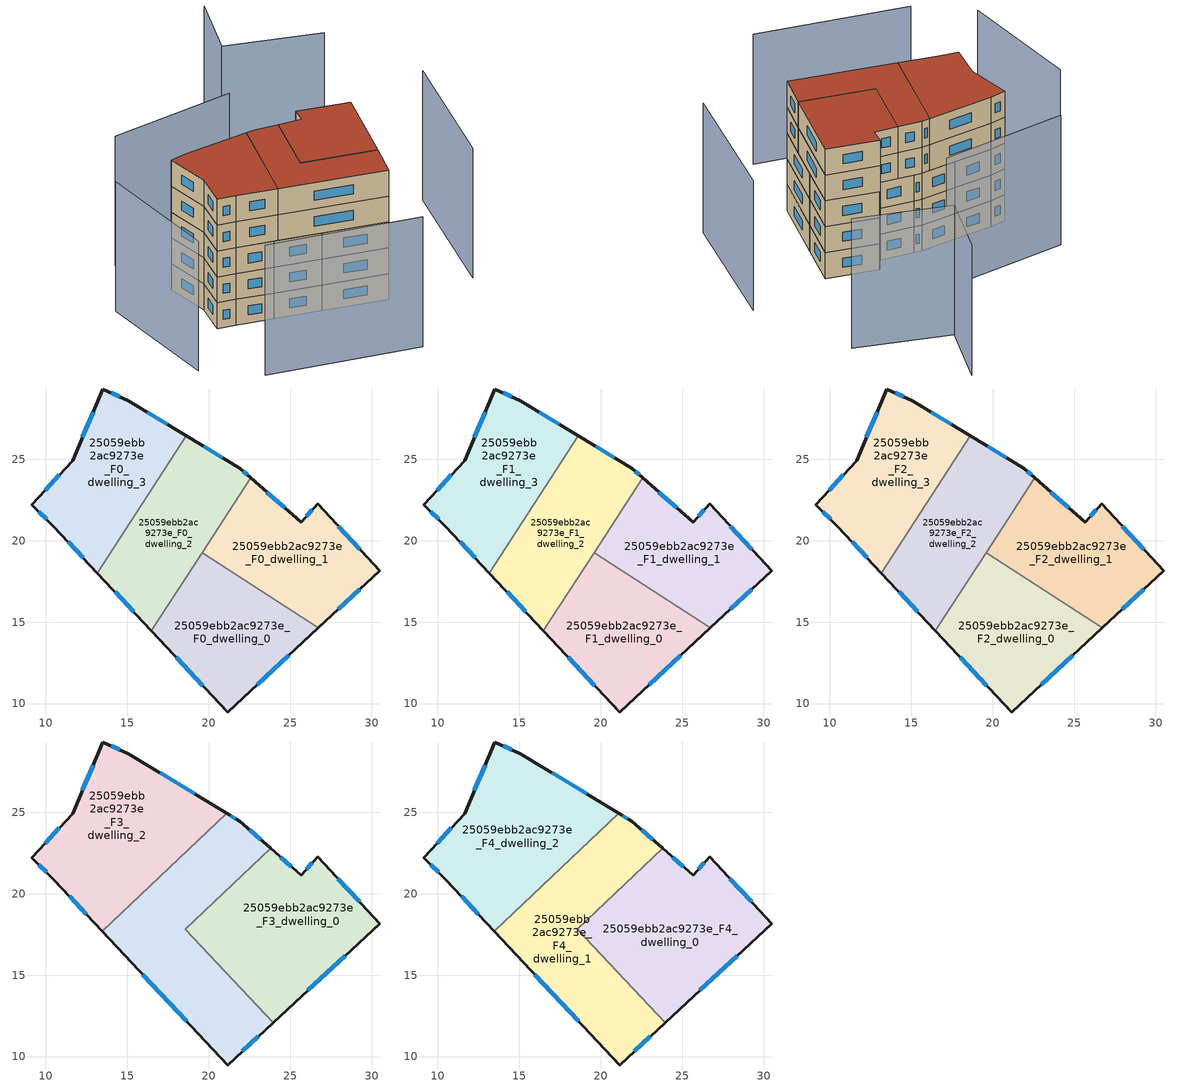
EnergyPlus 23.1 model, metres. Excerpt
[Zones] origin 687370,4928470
25059ebb2ac9273e_F0_dwelling_0
 floor ground (EU_floor_Construction): 26.72,14.64 21.16,9.48 16.48,14.47 19.59,19.26 z0
 wall outside (EU_wall_Construction): 16.48,14.47 21.16,9.48 26.72,14.64 z0:3
 wall to 25059ebb2ac9273e_F0_dwelling_1 (EU_wall_Construction): 26.72,14.64 19.59,19.26 z0:3
 wall to 25059ebb2ac9273e_F0_dwelling_2 (EU_wall_Construction): 19.59,19.26 16.48,14.47 z0:3
 window (EU_Window_Construction): 22.97,11.16 24.91,12.97 / 18,12.85 19.64,11.11 z0.98:2.02
25059ebb2ac9273e_F0_dwelling_1
 floor ground (EU_floor_Construction): 26.72,22.22 30.5,18.15 26.72,14.64 19.59,19.26 22.57,23.86 25.67,21.11 26.69,22.25 z0
 wall outside (EU_wall_Construction): 26.72,14.64 30.5,18.15 26.72,22.22 26.69,22.25 25.67,21.11 22.57,23.86 z0:3
 wall to 25059ebb2ac9273e_F0_dwelling_2 (EU_wall_Construction): 22.57,23.86 19.59,19.27 z0:3
 window (EU_Window_Construction): 27.95,15.79 29.27,17.01 / 24.66,22.01 23.57,22.97 / 26.36,21.88 26,21.48 / 29.27,19.48 27.95,20.9 z0.98:2.02
25059ebb2ac9273e_F0_dwelling_2
 floor ground (EU_floor_Construction): 21.9,24.45 22.57,23.86 16.48,14.47 13.17,18.01 18.63,26.43 z0
 wall outside (EU_wall_Construction): 22.57,23.86 21.9,24.45 18.63,26.43 / 13.17,18.01 16.48,14.47 z0:3
 wall to 25059ebb2ac9273e_F0_dwelling_3 (EU_wall_Construction): 18.63,26.43 13.17,18.01 z0:3
 window (EU_Window_Construction): 20.83,25.1 19.69,25.79 / 22.35,24.05 22.11,24.26 / 14.25,16.86 15.41,15.62 z0.98:2.02
25059ebb2ac9273e_F0_dwelling_3
 floor ground (EU_floor_Construction): 18.63,26.43 13.17,18.01 10.5,20.86 9.14,22.21 11.65,24.91 13.51,29.3 15.06,28.59 z0
 wall outside (EU_wall_Construction): 18.63,26.43 15.06,28.59 13.51,29.3 11.65,24.91 9.14,22.21 10.5,20.86 13.17,18.01 z0:3
 window (EU_Window_Construction): 12.9,27.88 12.25,26.34 / 14.55,28.82 14.01,29.07 / 17.47,27.13 16.22,27.89 / 11.37,19.94 12.3,18.94 / 9.58,21.77 10.05,21.3 / 10.83,24.04 9.95,23.09 z0.98:2.02
25059ebb2ac9273e_F1_dwelling_0
 floor to 25059ebb2ac9273e_F0_dwelling_0 (EU_floor_Construction): 26.72,14.64 21.16,9.48 16.48,14.47 19.59,19.26 z3
 wall outside (EU_wall_Construction): 16.48,14.47 21.16,9.48 26.72,14.64 z3:6
 wall to 25059ebb2ac9273e_F1_dwelling_1 (EU_wall_Construction): 26.72,14.64 19.59,19.26 z3:6
 wall to 25059ebb2ac9273e_F1_dwelling_2 (EU_wall_Construction): 19.59,19.26 16.48,14.47 z3:6
 window (EU_Window_Construction): 22.97,11.16 24.91,12.97 / 18,12.85 19.64,11.11 z3.98:5.02
25059ebb2ac9273e_F1_dwelling_1
 floor to 25059ebb2ac9273e_F0_dwelling_1 (EU_floor_Construction): 26.72,22.22 30.5,18.15 26.72,14.64 19.59,19.26 22.57,23.86 25.67,21.11 26.69,22.25 z3
 wall outside (EU_wall_Construction): 26.72,14.64 30.5,18.15 26.72,22.22 26.69,22.25 25.67,21.11 22.57,23.86 z3:6
 wall to 25059ebb2ac9273e_F1_dwelling_2 (EU_wall_Construction): 22.57,23.86 19.59,19.27 z3:6
 window (EU_Window_Construction): 27.95,15.79 29.27,17.01 / 24.66,22.01 23.57,22.97 / 26.36,21.88 26,21.48 / 29.27,19.48 27.95,20.9 z3.98:5.02
25059ebb2ac9273e_F1_dwelling_2
 floor to 25059ebb2ac9273e_F0_dwelling_2 (EU_floor_Construction): 21.9,24.45 22.57,23.86 16.48,14.47 13.17,18.01 18.63,26.43 z3
 wall outside (EU_wall_Construction): 22.57,23.86 21.9,24.45 18.63,26.43 / 13.17,18.01 16.48,14.47 z3:6
 wall to 25059ebb2ac9273e_F1_dwelling_3 (EU_wall_Construction): 18.63,26.43 13.17,18.01 z3:6
 window (EU_Window_Construction): 20.83,25.1 19.69,25.79 / 22.35,24.05 22.11,24.26 / 14.25,16.86 15.41,15.62 z3.98:5.02
25059ebb2ac9273e_F1_dwelling_3
 floor to 25059ebb2ac9273e_F0_dwelling_3 (EU_floor_Construction): 18.63,26.43 13.17,18.01 10.5,20.86 9.14,22.21 11.65,24.91 13.51,29.3 15.06,28.59 z3
 wall outside (EU_wall_Construction): 18.63,26.43 15.06,28.59 13.51,29.3 11.65,24.91 9.14,22.21 10.5,20.86 13.17,18.01 z3:6
 window (EU_Window_Construction): 12.9,27.88 12.25,26.34 / 14.55,28.82 14.01,29.07 / 17.47,27.13 16.22,27.89 / 11.37,19.94 12.3,18.94 / 9.58,21.77 10.05,21.3 / 10.83,24.04 9.95,23.09 z3.98:5.02
25059ebb2ac9273e_F2_dwelling_0
 floor to 25059ebb2ac9273e_F1_dwelling_0 (EU_floor_Construction): 26.72,14.64 21.16,9.48 16.48,14.47 19.59,19.26 z6
 wall outside (EU_wall_Construction): 16.48,14.47 21.16,9.48 26.72,14.64 z6:9
 wall to 25059ebb2ac9273e_F2_dwelling_1 (EU_wall_Construction): 26.72,14.64 19.59,19.26 z6:9
 wall to 25059ebb2ac9273e_F2_dwelling_2 (EU_wall_Construction): 19.59,19.26 16.48,14.47 z6:9
 window (EU_Window_Construction): 22.97,11.16 24.91,12.97 / 18,12.85 19.64,11.11 z6.98:8.02
25059ebb2ac9273e_F2_dwelling_1
 floor to 25059ebb2ac9273e_F1_dwelling_1 (EU_floor_Construction): 26.72,22.22 30.5,18.15 26.72,14.64 19.59,19.26 22.57,23.86 25.67,21.11 26.69,22.25 z6
 wall outside (EU_wall_Construction): 26.72,14.64 30.5,18.15 26.72,22.22 26.69,22.25 25.67,21.11 22.57,23.86 z6:9
 wall to 25059ebb2ac9273e_F2_dwelling_2 (EU_wall_Construction): 22.57,23.86 19.59,19.27 z6:9
 window (EU_Window_Construction): 27.95,15.79 29.27,17.01 / 24.66,22.01 23.57,22.97 / 26.36,21.88 26,21.48 / 29.27,19.48 27.95,20.9 z6.98:8.02
25059ebb2ac9273e_F2_dwelling_2
 floor to 25059ebb2ac9273e_F1_dwelling_2 (EU_floor_Construction): 21.9,24.45 22.57,23.86 16.48,14.47 13.17,18.01 18.63,26.43 z6
 wall outside (EU_wall_Construction): 22.57,23.86 21.9,24.45 18.63,26.43 / 13.17,18.01 16.48,14.47 z6:9
 wall to 25059ebb2ac9273e_F2_dwelling_3 (EU_wall_Construction): 18.63,26.43 13.17,18.01 z6:9
 window (EU_Window_Construction): 20.83,25.1 19.69,25.79 / 22.35,24.05 22.11,24.26 / 14.25,16.86 15.41,15.62 z6.98:8.02
25059ebb2ac9273e_F2_dwelling_3
 floor to 25059ebb2ac9273e_F1_dwelling_3 (EU_floor_Construction): 18.63,26.43 13.17,18.01 10.5,20.86 9.14,22.21 11.65,24.91 13.51,29.3 15.06,28.59 z6
 wall outside (EU_wall_Construction): 18.63,26.43 15.06,28.59 13.51,29.3 11.65,24.91 9.14,22.21 10.5,20.86 13.17,18.01 z6:9
 window (EU_Window_Construction): 12.9,27.88 12.25,26.34 / 14.55,28.82 14.01,29.07 / 17.47,27.13 16.22,27.89 / 11.37,19.94 12.3,18.94 / 9.58,21.77 10.05,21.3 / 10.83,24.04 9.95,23.09 z6.98:8.02
25059ebb2ac9273e_F3_dwelling_0
 floor to 25059ebb2ac9273e_F2_dwelling_1 (EU_floor_Construction): 26.69,22.25 30.5,18.15 26.72,14.65 19.88,19.07 23.8,22.77 25.67,21.11 z9
 floor to 25059ebb2ac9273e_F2_dwelling_0 (EU_floor_Construction): 26.72,14.65 23.96,12.08 18.61,17.75 18.81,18.06 19.88,19.07 z9
 floor to 25059ebb2ac9273e_F2_dwelling_2 (EU_floor_Construction): 18.81,18.06 18.61,17.75 18.55,17.82 z9
 wall outside (EU_wall_Construction): 23.96,12.08 30.5,18.15 26.69,22.25 25.67,21.11 23.8,22.77 z9:12
 wall to 25059ebb2ac9273e_F3_dwelling_1 (EU_wall_Construction): 23.8,22.77 18.55,17.82 23.96,12.08 z9:12
 window (EU_Window_Construction): 25.06,21.65 24.4,22.23 / 26.36,21.88 26,21.48 / 29.26,19.49 27.93,20.92 / 26.08,14.06 28.37,16.18 z9.98:11.02
25059ebb2ac9273e_F3_dwelling_1
 floor to 25059ebb2ac9273e_F2_dwelling_0 (EU_floor_Construction): 18.61,17.75 23.96,12.08 21.16,9.48 16.48,14.47 z9; 19.88,19.07 18.81,18.06 19.59,19.26 z9
 floor to 25059ebb2ac9273e_F2_dwelling_2 (EU_floor_Construction): 21.9,24.45 22.57,23.86 18.81,18.06 18.55,17.82 18.61,17.75 16.48,14.47 13.46,17.7 21.11,24.93 z9
 floor to 25059ebb2ac9273e_F2_dwelling_1 (EU_floor_Construction): 23.8,22.77 19.88,19.07 19.59,19.26 22.57,23.86 z9
 wall outside (EU_wall_Construction): 13.46,17.7 21.16,9.48 23.96,12.08 / 23.8,22.77 21.9,24.45 21.11,24.93 z9:12
 wall to 25059ebb2ac9273e_F3_dwelling_2 (EU_wall_Construction): 21.11,24.93 13.46,17.7 z9:12
 window (EU_Window_Construction): 22.07,10.33 23.05,11.24 / 15.96,15.03 18.65,12.16 / 21.64,24.61 21.37,24.78 / 23.18,23.32 22.51,23.91 z9.98:11.02
25059ebb2ac9273e_F3_dwelling_2
 floor to 25059ebb2ac9273e_F2_dwelling_3 (EU_floor_Construction): 18.63,26.43 13.17,18.01 10.5,20.86 9.14,22.21 11.65,24.91 13.51,29.3 15.06,28.59 z9
 floor to 25059ebb2ac9273e_F2_dwelling_2 (EU_floor_Construction): 21.11,24.93 13.46,17.7 13.17,18.01 18.63,26.43 z9
 wall outside (EU_wall_Construction): 21.11,24.93 15.06,28.59 13.51,29.3 11.65,24.91 9.14,22.21 10.5,20.86 13.46,17.7 z9:12
 window (EU_Window_Construction): 19.14,26.12 17.03,27.4 / 11.46,19.84 12.49,18.73 / 9.58,21.77 10.05,21.3 / 10.83,24.04 9.95,23.09 / 12.9,27.88 12.25,26.34 / 14.55,28.82 14.01,29.07 z9.98:11.02
25059ebb2ac9273e_F4_dwelling_0
 floor to 25059ebb2ac9273e_F3_dwelling_0 (EU_floor_Construction): 26.69,22.25 30.5,18.15 23.96,12.08 18.55,17.82 23.8,22.77 25.67,21.11 z12
 wall outside (EU_wall_Construction): 23.96,12.08 30.5,18.15 26.69,22.25 25.67,21.11 23.8,22.77 z12:15
 wall to 25059ebb2ac9273e_F4_dwelling_1 (EU_wall_Construction): 23.8,22.77 18.55,17.82 23.96,12.08 z12:15
 window (EU_Window_Construction): 25.06,21.65 24.4,22.23 / 26.36,21.88 26,21.48 / 29.26,19.49 27.93,20.92 / 26.08,14.06 28.37,16.18 z12.98:14.02
 roof outside (EU_roof_Construction): 30.5,18.15 26.69,22.25 25.67,21.11 23.8,22.77 18.55,17.82 23.96,12.08 z15
25059ebb2ac9273e_F4_dwelling_1
 floor to 25059ebb2ac9273e_F3_dwelling_1 (EU_floor_Construction): 21.9,24.45 23.8,22.77 18.55,17.82 23.96,12.08 21.16,9.48 13.46,17.7 21.11,24.93 z12
 wall outside (EU_wall_Construction): 13.46,17.7 21.16,9.48 23.96,12.08 / 23.8,22.77 21.9,24.45 21.11,24.93 z12:15
 wall to 25059ebb2ac9273e_F4_dwelling_2 (EU_wall_Construction): 21.11,24.93 13.46,17.7 z12:15
 window (EU_Window_Construction): 22.07,10.33 23.05,11.24 / 15.96,15.03 18.65,12.16 / 21.64,24.61 21.37,24.78 / 23.18,23.32 22.51,23.91 z12.98:14.02
 roof outside (EU_roof_Construction): 23.96,12.08 18.55,17.82 23.8,22.77 21.9,24.45 21.11,24.93 13.46,17.7 21.16,9.48 z15
25059ebb2ac9273e_F4_dwelling_2
 floor to 25059ebb2ac9273e_F3_dwelling_2 (EU_floor_Construction): 21.11,24.93 13.46,17.7 10.5,20.86 9.14,22.21 11.65,24.91 13.51,29.3 15.06,28.59 z12
 wall outside (EU_wall_Construction): 21.11,24.93 15.06,28.59 13.51,29.3 11.65,24.91 9.14,22.21 10.5,20.86 13.46,17.7 z12:15
 window (EU_Window_Construction): 19.14,26.12 17.03,27.4 / 11.46,19.84 12.49,18.73 / 9.58,21.77 10.05,21.3 / 10.83,24.04 9.95,23.09 / 12.9,27.88 12.25,26.34 / 14.55,28.82 14.01,29.07 z12.98:14.02
 roof outside (EU_roof_Construction): 21.11,24.93 15.06,28.59 13.51,29.3 11.65,24.91 9.14,22.21 10.5,20.86 13.46,17.7 z15
shading: 3.72,14.4 15.02,2.84 / 28.23,3.87 38.67,14.35 / 7.67,32.49 1.56,20.58 / 40.57,25.95 34.1,33.85 / 34.1,33.85 39.83,38.54 / 26.76,29.49 15.03,36.11 z0:15
[Building]
EU S2 Campaign: North Axis=0; Terrain=City; Solar Distribution=FullExterior
[Site:Location]
Bologna: Latitude=44.5; Longitude=11.25; Time Zone=1; Elevation=37
[SizingPeriod:WeatherFileDays]
AnnualSizingPeriod: Begin Month=1; Begin Day of Month=1; End Month=12; End Day of Month=31; Day of Week for Start Day=Monday; Use Weather File Daylight Saving Period=No; Use Weather File Rain and Snow Indicators=No
[MATERIAL]
EU_InternalMass_Material: Roughness=MediumRough; Thickness=0.1; Conductivity=1; Density=1800; Specific Heat=900; Thermal Absorptance=0.9; Solar Absorptance=0.7; Visible Absorptance=0.7
[MATERIAL:NOMASS] Roughness=MediumRough; Thermal Absorptance=0.9; Solar Absorptance=0.7; Visible Absorptance=0.7
Name | Thermal Resistance
EU_wall_NoMass | 0.905828
EU_roof_NoMass | 0.37593
EU_floor_NoMass | 0.67114
[WINDOWMATERIAL:SIMPLEGLAZINGSYSTEM]
EU_Window_SimpleGlazing: UFactor=4.52486; Solar Heat Gain Coefficient=0.85; Visible Transmittance=0.85
[CONSTRUCTION]
EU_wall_Construction: EU_wall_NoMass
EU_roof_Construction: EU_roof_NoMass
EU_floor_Construction: EU_floor_NoMass
EU_Window_Construction: EU_Window_SimpleGlazing
EU_InternalMass_Construction: EU_InternalMass_Material
[ZONE] Type=1; Multiplier=1; Ceiling Height=autocalculate; Floor Area=autocalculate; Part of Total Floor Area=Yes
Name | Volume
25059ebb2ac9273e_F0_dwelling_0; 25059ebb2ac9273e_F1_dwelling_0; 25059ebb2ac9273e_F2_dwelling_0 | 150.551
25059ebb2ac9273e_F3_dwelling_0; 25059ebb2ac9273e_F4_dwelling_0 | 200.737
25059ebb2ac9273e_F0_dwelling_1; 25059ebb2ac9273e_F1_dwelling_1; 25059ebb2ac9273e_F2_dwelling_1 | 150.546
25059ebb2ac9273e_F3_dwelling_1; 25059ebb2ac9273e_F4_dwelling_1 | 200.73
25059ebb2ac9273e_F0_dwelling_2; 25059ebb2ac9273e_F1_dwelling_2; 25059ebb2ac9273e_F2_dwelling_2 | 150.558
25059ebb2ac9273e_F3_dwelling_2; 25059ebb2ac9273e_F4_dwelling_2 | 200.75
25059ebb2ac9273e_F0_dwelling_3; 25059ebb2ac9273e_F1_dwelling_3; 25059ebb2ac9273e_F2_dwelling_3 | 150.549
[INTERNALMASS] Construction=EU_InternalMass_Construction
Name | Zone or ZoneList | Surface Area
25059ebb2ac9273e_F0_dwelling_0_EU_InternalMass | 25059ebb2ac9273e_F0_dwelling_0 | 50.1845
25059ebb2ac9273e_F0_dwelling_1_EU_InternalMass | 25059ebb2ac9273e_F0_dwelling_1 | 50.1821
25059ebb2ac9273e_F0_dwelling_2_EU_InternalMass | 25059ebb2ac9273e_F0_dwelling_2 | 50.1862
25059ebb2ac9273e_F0_dwelling_3_EU_InternalMass | 25059ebb2ac9273e_F0_dwelling_3 | 50.1831
25059ebb2ac9273e_F1_dwelling_0_EU_InternalMass | 25059ebb2ac9273e_F1_dwelling_0 | 50.1845
25059ebb2ac9273e_F1_dwelling_1_EU_InternalMass | 25059ebb2ac9273e_F1_dwelling_1 | 50.1821
25059ebb2ac9273e_F1_dwelling_2_EU_InternalMass | 25059ebb2ac9273e_F1_dwelling_2 | 50.1862
25059ebb2ac9273e_F1_dwelling_3_EU_InternalMass | 25059ebb2ac9273e_F1_dwelling_3 | 50.1831
25059ebb2ac9273e_F2_dwelling_0_EU_InternalMass | 25059ebb2ac9273e_F2_dwelling_0 | 50.1845
25059ebb2ac9273e_F2_dwelling_1_EU_InternalMass | 25059ebb2ac9273e_F2_dwelling_1 | 50.1821
25059ebb2ac9273e_F2_dwelling_2_EU_InternalMass | 25059ebb2ac9273e_F2_dwelling_2 | 50.1862
25059ebb2ac9273e_F2_dwelling_3_EU_InternalMass | 25059ebb2ac9273e_F2_dwelling_3 | 50.1831
25059ebb2ac9273e_F3_dwelling_0_EU_InternalMass | 25059ebb2ac9273e_F3_dwelling_0 | 66.9103
25059ebb2ac9273e_F3_dwelling_1_EU_InternalMass | 25059ebb2ac9273e_F3_dwelling_1 | 66.91
25059ebb2ac9273e_F3_dwelling_2_EU_InternalMass | 25059ebb2ac9273e_F3_dwelling_2 | 66.9156
25059ebb2ac9273e_F4_dwelling_0_EU_InternalMass | 25059ebb2ac9273e_F4_dwelling_0 | 66.9103
25059ebb2ac9273e_F4_dwelling_1_EU_InternalMass | 25059ebb2ac9273e_F4_dwelling_1 | 66.91
25059ebb2ac9273e_F4_dwelling_2_EU_InternalMass | 25059ebb2ac9273e_F4_dwelling_2 | 66.9156
[OTHEREQUIPMENT] Fuel Type=Electricity; Design Level Calculation Method=Watts/Area; Power per Zone Floor Area=1; Fraction Latent=0; Fraction Radiant=0; Fraction Lost=0; Carbon Dioxide Generation Rate=0; EndUse Subcategory=EU_Step8_InternalGains
Name | Zone or ZoneList or Space or SpaceList | Schedule
EU_Step8_InternalGain_25059ebb2ac9273e_F0_dwelling_0_f000 | 25059ebb2ac9273e_F0_dwelling_0 | EU_Step8_GainSchedule_25059ebb2ac9273e_F0_dwelling_0_f000
EU_Step8_InternalGain_25059ebb2ac9273e_F0_dwelling_1_f000 | 25059ebb2ac9273e_F0_dwelling_1 | EU_Step8_GainSchedule_25059ebb2ac9273e_F0_dwelling_1_f000
EU_Step8_InternalGain_25059ebb2ac9273e_F0_dwelling_2_f000 | 25059ebb2ac9273e_F0_dwelling_2 | EU_Step8_GainSchedule_25059ebb2ac9273e_F0_dwelling_2_f000
EU_Step8_InternalGain_25059ebb2ac9273e_F0_dwelling_3_f000 | 25059ebb2ac9273e_F0_dwelling_3 | EU_Step8_GainSchedule_25059ebb2ac9273e_F0_dwelling_3_f000
EU_Step8_InternalGain_25059ebb2ac9273e_F1_dwelling_0_f000 | 25059ebb2ac9273e_F1_dwelling_0 | EU_Step8_GainSchedule_25059ebb2ac9273e_F1_dwelling_0_f000
EU_Step8_InternalGain_25059ebb2ac9273e_F1_dwelling_1_f000 | 25059ebb2ac9273e_F1_dwelling_1 | EU_Step8_GainSchedule_25059ebb2ac9273e_F1_dwelling_1_f000
EU_Step8_InternalGain_25059ebb2ac9273e_F1_dwelling_2_f000 | 25059ebb2ac9273e_F1_dwelling_2 | EU_Step8_GainSchedule_25059ebb2ac9273e_F1_dwelling_2_f000
EU_Step8_InternalGain_25059ebb2ac9273e_F1_dwelling_3_f000 | 25059ebb2ac9273e_F1_dwelling_3 | EU_Step8_GainSchedule_25059ebb2ac9273e_F1_dwelling_3_f000
EU_Step8_InternalGain_25059ebb2ac9273e_F2_dwelling_0_f000 | 25059ebb2ac9273e_F2_dwelling_0 | EU_Step8_GainSchedule_25059ebb2ac9273e_F2_dwelling_0_f000
EU_Step8_InternalGain_25059ebb2ac9273e_F2_dwelling_1_f000 | 25059ebb2ac9273e_F2_dwelling_1 | EU_Step8_GainSchedule_25059ebb2ac9273e_F2_dwelling_1_f000
EU_Step8_InternalGain_25059ebb2ac9273e_F2_dwelling_2_f000 | 25059ebb2ac9273e_F2_dwelling_2 | EU_Step8_GainSchedule_25059ebb2ac9273e_F2_dwelling_2_f000
EU_Step8_InternalGain_25059ebb2ac9273e_F2_dwelling_3_f000 | 25059ebb2ac9273e_F2_dwelling_3 | EU_Step8_GainSchedule_25059ebb2ac9273e_F2_dwelling_3_f000
EU_Step8_InternalGain_25059ebb2ac9273e_F3_dwelling_0_f000 | 25059ebb2ac9273e_F3_dwelling_0 | EU_Step8_GainSchedule_25059ebb2ac9273e_F3_dwelling_0_f000
EU_Step8_InternalGain_25059ebb2ac9273e_F3_dwelling_1_f000 | 25059ebb2ac9273e_F3_dwelling_1 | EU_Step8_GainSchedule_25059ebb2ac9273e_F3_dwelling_1_f000
EU_Step8_InternalGain_25059ebb2ac9273e_F3_dwelling_2_f000 | 25059ebb2ac9273e_F3_dwelling_2 | EU_Step8_GainSchedule_25059ebb2ac9273e_F3_dwelling_2_f000
EU_Step8_InternalGain_25059ebb2ac9273e_F4_dwelling_0_f000 | 25059ebb2ac9273e_F4_dwelling_0 | EU_Step8_GainSchedule_25059ebb2ac9273e_F4_dwelling_0_f000
EU_Step8_InternalGain_25059ebb2ac9273e_F4_dwelling_1_f000 | 25059ebb2ac9273e_F4_dwelling_1 | EU_Step8_GainSchedule_25059ebb2ac9273e_F4_dwelling_1_f000
EU_Step8_InternalGain_25059ebb2ac9273e_F4_dwelling_2_f000 | 25059ebb2ac9273e_F4_dwelling_2 | EU_Step8_GainSchedule_25059ebb2ac9273e_F4_dwelling_2_f000
[ZONEVENTILATION:DESIGNFLOWRATE] Schedule=EU_AlwaysOn; Design Flow Rate Calculation Method=AirChanges/Hour; Air Changes per Hour=0.73129; Ventilation Type=Natural; Fan Pressure Rise=0; Fan Total Efficiency=1; Constant Term Coefficient=1; Temperature Term Coefficient=0; Velocity Term Coefficient=0; Velocity Squared Term Coefficient=0; Minimum Indoor Temperature=-100; Maximum Indoor Temperature=100; Delta Temperature=-100; Minimum Outdoor Temperature=-100; Maximum Outdoor Temperature=100; Maximum Wind Speed=40
Name | Zone or ZoneList or Space or SpaceList
EU_ConstantAir_25059ebb2ac9273e_F0_dwelling_0 | 25059ebb2ac9273e_F0_dwelling_0
EU_ConstantAir_25059ebb2ac9273e_F0_dwelling_1 | 25059ebb2ac9273e_F0_dwelling_1
EU_ConstantAir_25059ebb2ac9273e_F0_dwelling_2 | 25059ebb2ac9273e_F0_dwelling_2
EU_ConstantAir_25059ebb2ac9273e_F0_dwelling_3 | 25059ebb2ac9273e_F0_dwelling_3
EU_ConstantAir_25059ebb2ac9273e_F1_dwelling_0 | 25059ebb2ac9273e_F1_dwelling_0
EU_ConstantAir_25059ebb2ac9273e_F1_dwelling_1 | 25059ebb2ac9273e_F1_dwelling_1
EU_ConstantAir_25059ebb2ac9273e_F1_dwelling_2 | 25059ebb2ac9273e_F1_dwelling_2
EU_ConstantAir_25059ebb2ac9273e_F1_dwelling_3 | 25059ebb2ac9273e_F1_dwelling_3
EU_ConstantAir_25059ebb2ac9273e_F2_dwelling_0 | 25059ebb2ac9273e_F2_dwelling_0
EU_ConstantAir_25059ebb2ac9273e_F2_dwelling_1 | 25059ebb2ac9273e_F2_dwelling_1
EU_ConstantAir_25059ebb2ac9273e_F2_dwelling_2 | 25059ebb2ac9273e_F2_dwelling_2
EU_ConstantAir_25059ebb2ac9273e_F2_dwelling_3 | 25059ebb2ac9273e_F2_dwelling_3
EU_ConstantAir_25059ebb2ac9273e_F3_dwelling_0 | 25059ebb2ac9273e_F3_dwelling_0
EU_ConstantAir_25059ebb2ac9273e_F3_dwelling_1 | 25059ebb2ac9273e_F3_dwelling_1
EU_ConstantAir_25059ebb2ac9273e_F3_dwelling_2 | 25059ebb2ac9273e_F3_dwelling_2
EU_ConstantAir_25059ebb2ac9273e_F4_dwelling_0 | 25059ebb2ac9273e_F4_dwelling_0
EU_ConstantAir_25059ebb2ac9273e_F4_dwelling_1 | 25059ebb2ac9273e_F4_dwelling_1
EU_ConstantAir_25059ebb2ac9273e_F4_dwelling_2 | 25059ebb2ac9273e_F4_dwelling_2
[HVACTEMPLATE:THERMOSTAT] Constant Heating Setpoint=20; Constant Cooling Setpoint=50
EU_HeatOnly_25059ebb2ac9273e_F0_dwelling_0; EU_HeatOnly_25059ebb2ac9273e_F0_dwelling_1; EU_HeatOnly_25059ebb2ac9273e_F0_dwelling_2; EU_HeatOnly_25059ebb2ac9273e_F0_dwelling_3; EU_HeatOnly_25059ebb2ac9273e_F1_dwelling_0; EU_HeatOnly_25059ebb2ac9273e_F1_dwelling_1; EU_HeatOnly_25059ebb2ac9273e_F1_dwelling_2; EU_HeatOnly_25059ebb2ac9273e_F1_dwelling_3; EU_HeatOnly_25059ebb2ac9273e_F2_dwelling_0; EU_HeatOnly_25059ebb2ac9273e_F2_dwelling_1; EU_HeatOnly_25059ebb2ac9273e_F2_dwelling_2; EU_HeatOnly_25059ebb2ac9273e_F2_dwelling_3; EU_HeatOnly_25059ebb2ac9273e_F3_dwelling_0; EU_HeatOnly_25059ebb2ac9273e_F3_dwelling_1; EU_HeatOnly_25059ebb2ac9273e_F3_dwelling_2; EU_HeatOnly_25059ebb2ac9273e_F4_dwelling_0; EU_HeatOnly_25059ebb2ac9273e_F4_dwelling_1; EU_HeatOnly_25059ebb2ac9273e_F4_dwelling_2
[HVACTEMPLATE:ZONE:IDEALLOADSAIRSYSTEM] System Availability Schedule=EU_AlwaysOn; Maximum Heating Supply Air Temperature=50; Minimum Cooling Supply Air Temperature=13; Maximum Heating Supply Air Humidity Ratio=0.0156; Minimum Cooling Supply Air Humidity Ratio=0.0077; Heating Limit=NoLimit; Cooling Limit=NoLimit; Heating Availability Schedule=EU_AlwaysOn; Cooling Availability Schedule=EU_CoolingOff; Dehumidification Control Type=ConstantSensibleHeatRatio; Cooling Sensible Heat Ratio=0.7; Dehumidification Setpoint=60; Humidification Control Type=None; Humidification Setpoint=30; Outdoor Air Method=None; Outdoor Air Flow Rate per Person=0.00944; Outdoor Air Flow Rate per Zone Floor Area=0; Outdoor Air Flow Rate per Zone=0; Demand Controlled Ventilation Type=None; Outdoor Air Economizer Type=NoEconomizer; Heat Recovery Type=None; Sensible Heat Recovery Effectiveness=0.7; Latent Heat Recovery Effectiveness=0.65
Name | Template Thermostat
25059ebb2ac9273e_F0_dwelling_0 | EU_HeatOnly_25059ebb2ac9273e_F0_dwelling_0
25059ebb2ac9273e_F0_dwelling_1 | EU_HeatOnly_25059ebb2ac9273e_F0_dwelling_1
25059ebb2ac9273e_F0_dwelling_2 | EU_HeatOnly_25059ebb2ac9273e_F0_dwelling_2
25059ebb2ac9273e_F0_dwelling_3 | EU_HeatOnly_25059ebb2ac9273e_F0_dwelling_3
25059ebb2ac9273e_F1_dwelling_0 | EU_HeatOnly_25059ebb2ac9273e_F1_dwelling_0
25059ebb2ac9273e_F1_dwelling_1 | EU_HeatOnly_25059ebb2ac9273e_F1_dwelling_1
25059ebb2ac9273e_F1_dwelling_2 | EU_HeatOnly_25059ebb2ac9273e_F1_dwelling_2
25059ebb2ac9273e_F1_dwelling_3 | EU_HeatOnly_25059ebb2ac9273e_F1_dwelling_3
25059ebb2ac9273e_F2_dwelling_0 | EU_HeatOnly_25059ebb2ac9273e_F2_dwelling_0
25059ebb2ac9273e_F2_dwelling_1 | EU_HeatOnly_25059ebb2ac9273e_F2_dwelling_1
25059ebb2ac9273e_F2_dwelling_2 | EU_HeatOnly_25059ebb2ac9273e_F2_dwelling_2
25059ebb2ac9273e_F2_dwelling_3 | EU_HeatOnly_25059ebb2ac9273e_F2_dwelling_3
25059ebb2ac9273e_F3_dwelling_0 | EU_HeatOnly_25059ebb2ac9273e_F3_dwelling_0
25059ebb2ac9273e_F3_dwelling_1 | EU_HeatOnly_25059ebb2ac9273e_F3_dwelling_1
25059ebb2ac9273e_F3_dwelling_2 | EU_HeatOnly_25059ebb2ac9273e_F3_dwelling_2
25059ebb2ac9273e_F4_dwelling_0 | EU_HeatOnly_25059ebb2ac9273e_F4_dwelling_0
25059ebb2ac9273e_F4_dwelling_1 | EU_HeatOnly_25059ebb2ac9273e_F4_dwelling_1
25059ebb2ac9273e_F4_dwelling_2 | EU_HeatOnly_25059ebb2ac9273e_F4_dwelling_2
[SIZING:ZONE] Zone Cooling Design Supply Air Temperature Input Method=SupplyAirTemperature; Zone Cooling Design Supply Air Temperature=13; Zone Heating Design Supply Air Temperature Input Method=SupplyAirTemperature; Zone Heating Design Supply Air Temperature=50; Zone Cooling Design Supply Air Humidity Ratio=0.008; Zone Heating Design Supply Air Humidity Ratio=0.008; Cooling Design Air Flow Method=DesignDay; Cooling Design Air Flow Rate=0; Cooling Minimum Air Flow per Zone Floor Area=0.000762; Cooling Minimum Air Flow=0; Cooling Minimum Air Flow Fraction=0.2; Heating Design Air Flow Method=DesignDay; Heating Design Air Flow Rate=0; Heating Maximum Air Flow per Zone Floor Area=0.002032; Heating Maximum Air Flow=0.141576; Heating Maximum Air Flow Fraction=0.3; Account for Dedicated Outdoor Air System=No; Dedicated Outdoor Air System Control Strategy=NeutralSupplyAir; Dedicated Outdoor Air Low Setpoint Temperature for Design=autosize; Dedicated Outdoor Air High Setpoint Temperature for Design=autosize; Zone Load Sizing Method=Sensible Load Only No Latent Load; Zone Latent Cooling Design Supply Air Humidity Ratio Input Method=HumidityRatioDifference; Zone Cooling Design Supply Air Humidity Ratio Difference=0.005; Zone Latent Heating Design Supply Air Humidity Ratio Input Method=HumidityRatioDifference; Zone Humidification Design Supply Air Humidity Ratio Difference=0.005
25059ebb2ac9273e_F0_dwelling_0; 25059ebb2ac9273e_F0_dwelling_1; 25059ebb2ac9273e_F0_dwelling_2; 25059ebb2ac9273e_F0_dwelling_3; 25059ebb2ac9273e_F1_dwelling_0; 25059ebb2ac9273e_F1_dwelling_1; 25059ebb2ac9273e_F1_dwelling_2; 25059ebb2ac9273e_F1_dwelling_3; 25059ebb2ac9273e_F2_dwelling_0; 25059ebb2ac9273e_F2_dwelling_1; 25059ebb2ac9273e_F2_dwelling_2; 25059ebb2ac9273e_F2_dwelling_3; 25059ebb2ac9273e_F3_dwelling_0; 25059ebb2ac9273e_F3_dwelling_1; 25059ebb2ac9273e_F3_dwelling_2; 25059ebb2ac9273e_F4_dwelling_0; 25059ebb2ac9273e_F4_dwelling_1; 25059ebb2ac9273e_F4_dwelling_2
[SCHEDULE:CONSTANT]
Name | Hourly Value
EU_AlwaysOn | 1
EU_CoolingOff | 0
[SCHEDULE:FILE] Column Number=1; Rows to Skip at Top=0; Number of Hours of Data=8760; Column Separator=Comma; Interpolate to Timestep=No; Minutes per Item=60; Adjust Schedule for Daylight Savings=Yes
Name | File
EU_Step8_GainSchedule_25059ebb2ac9273e_F0_dwelling_0_f000 | ../../schedules/25059ebb2ac9273e/25059ebb2ac9273e_F0_dwelling_0_f000_gain.csv
EU_Step8_GainSchedule_25059ebb2ac9273e_F0_dwelling_1_f000 | ../../schedules/25059ebb2ac9273e/25059ebb2ac9273e_F0_dwelling_1_f000_gain.csv
EU_Step8_GainSchedule_25059ebb2ac9273e_F0_dwelling_2_f000 | ../../schedules/25059ebb2ac9273e/25059ebb2ac9273e_F0_dwelling_2_f000_gain.csv
EU_Step8_GainSchedule_25059ebb2ac9273e_F0_dwelling_3_f000 | ../../schedules/25059ebb2ac9273e/25059ebb2ac9273e_F0_dwelling_3_f000_gain.csv
EU_Step8_GainSchedule_25059ebb2ac9273e_F1_dwelling_0_f000 | ../../schedules/25059ebb2ac9273e/25059ebb2ac9273e_F1_dwelling_0_f000_gain.csv
EU_Step8_GainSchedule_25059ebb2ac9273e_F1_dwelling_1_f000 | ../../schedules/25059ebb2ac9273e/25059ebb2ac9273e_F1_dwelling_1_f000_gain.csv
EU_Step8_GainSchedule_25059ebb2ac9273e_F1_dwelling_2_f000 | ../../schedules/25059ebb2ac9273e/25059ebb2ac9273e_F1_dwelling_2_f000_gain.csv
EU_Step8_GainSchedule_25059ebb2ac9273e_F1_dwelling_3_f000 | ../../schedules/25059ebb2ac9273e/25059ebb2ac9273e_F1_dwelling_3_f000_gain.csv
EU_Step8_GainSchedule_25059ebb2ac9273e_F2_dwelling_0_f000 | ../../schedules/25059ebb2ac9273e/25059ebb2ac9273e_F2_dwelling_0_f000_gain.csv
EU_Step8_GainSchedule_25059ebb2ac9273e_F2_dwelling_1_f000 | ../../schedules/25059ebb2ac9273e/25059ebb2ac9273e_F2_dwelling_1_f000_gain.csv
EU_Step8_GainSchedule_25059ebb2ac9273e_F2_dwelling_2_f000 | ../../schedules/25059ebb2ac9273e/25059ebb2ac9273e_F2_dwelling_2_f000_gain.csv
EU_Step8_GainSchedule_25059ebb2ac9273e_F2_dwelling_3_f000 | ../../schedules/25059ebb2ac9273e/25059ebb2ac9273e_F2_dwelling_3_f000_gain.csv
EU_Step8_GainSchedule_25059ebb2ac9273e_F3_dwelling_0_f000 | ../../schedules/25059ebb2ac9273e/25059ebb2ac9273e_F3_dwelling_0_f000_gain.csv
EU_Step8_GainSchedule_25059ebb2ac9273e_F3_dwelling_1_f000 | ../../schedules/25059ebb2ac9273e/25059ebb2ac9273e_F3_dwelling_1_f000_gain.csv
EU_Step8_GainSchedule_25059ebb2ac9273e_F3_dwelling_2_f000 | ../../schedules/25059ebb2ac9273e/25059ebb2ac9273e_F3_dwelling_2_f000_gain.csv
EU_Step8_GainSchedule_25059ebb2ac9273e_F4_dwelling_0_f000 | ../../schedules/25059ebb2ac9273e/25059ebb2ac9273e_F4_dwelling_0_f000_gain.csv
EU_Step8_GainSchedule_25059ebb2ac9273e_F4_dwelling_1_f000 | ../../schedules/25059ebb2ac9273e/25059ebb2ac9273e_F4_dwelling_1_f000_gain.csv
EU_Step8_GainSchedule_25059ebb2ac9273e_F4_dwelling_2_f000 | ../../schedules/25059ebb2ac9273e/25059ebb2ac9273e_F4_dwelling_2_f000_gain.csv
